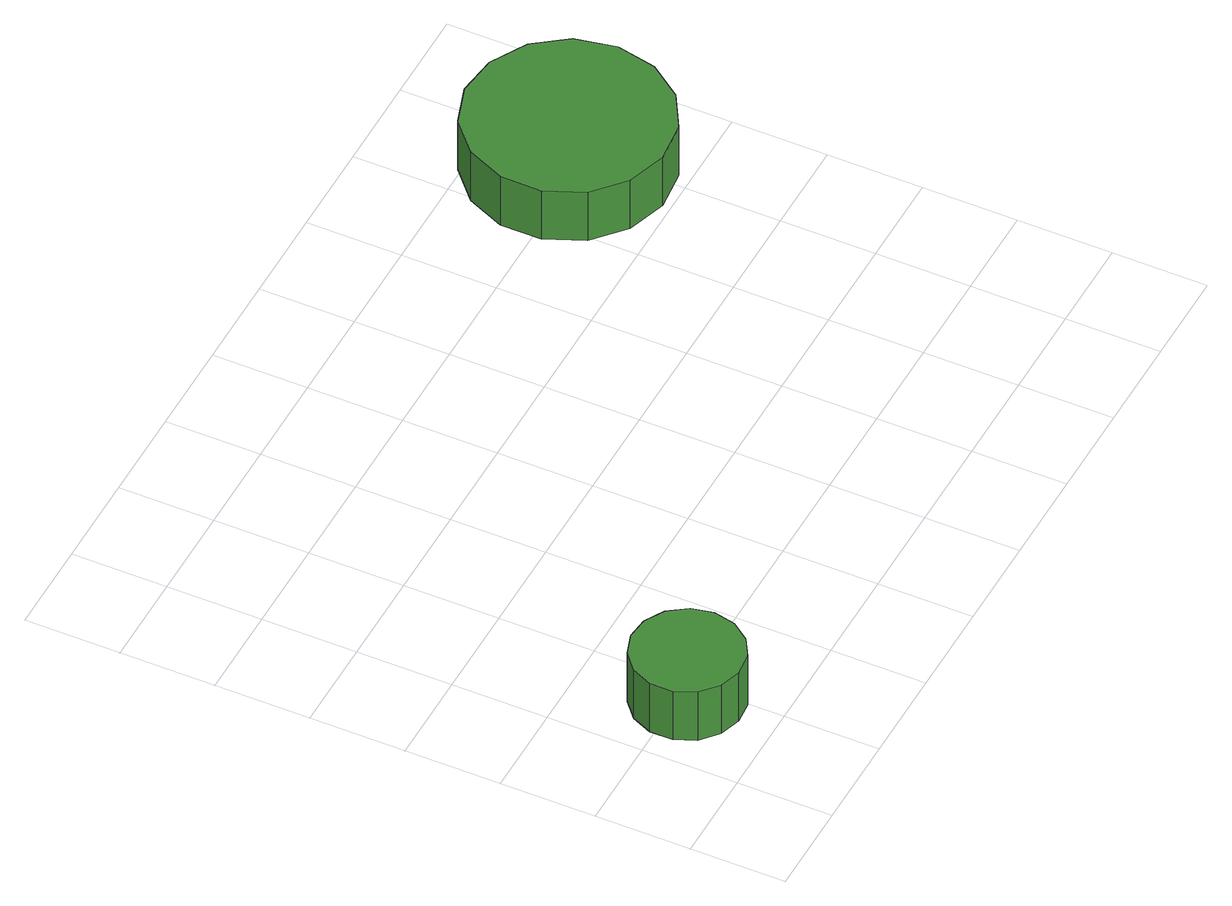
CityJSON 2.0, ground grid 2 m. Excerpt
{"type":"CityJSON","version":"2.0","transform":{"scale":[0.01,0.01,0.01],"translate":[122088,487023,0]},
"CityObjects":{
"tree1":{"type":"SolitaryVegetationObject","attributes":{"function":"something"},"geometry":[{"type":"MultiSurface","lod":"1","boundaries":[[[0,1,2,3,4,5,6,7,8,9,10,11,12,13,14]],[[15,16,17,18,19,20,21,22,23,24,25,26,27,28,29]],[[0,29,28,1]],[[1,28,27,2]],[[2,27,26,3]],[[3,26,25,4]],[[4,25,24,5]],[[5,24,23,6]],[[6,23,22,7]],[[7,22,21,8]],[[8,21,20,9]],[[9,20,19,10]],[[10,19,18,11]],[[11,18,17,12]],[[12,17,16,13]],[[13,16,15,14]],[[14,15,29,0]]]}]},
"tree2":{"type":"SolitaryVegetationObject","attributes":{"function":"something"},"geometry":[{"type":"MultiSurface","lod":"1","boundaries":[[[30,31,32,33,34,35,36,37,38,39,40,41,42,43,44]],[[45,46,47,48,49,50,51,52,53,54,55,56,57,58,59]],[[30,59,58,31]],[[31,58,57,32]],[[32,57,56,33]],[[33,56,55,34]],[[34,55,54,35]],[[35,54,53,36]],[[36,53,52,37]],[[37,52,51,38]],[[38,51,50,39]],[[39,50,49,40]],[[40,49,48,41]],[[41,48,47,42]],[[42,47,46,43]],[[43,46,45,44]],[[44,45,59,30]]]}]}
},
"vertices":[
[278,185,189],[268,231,189],[240,270,189],[199,294,189],[152,299,189],[107,284,189],[71,252,189],[52,209,189],[52,161,189],[71,118,189],[107,86,189],[152,71,189],[199,76,189],[240,100,189],[268,138,189],[268,138,62],[240,100,62],[199,76,62],[152,71,62],[107,86,62],[71,118,62],[52,161,62],[52,209,62],[71,252,62],[107,284,62],[152,299,62],[199,294,62],[240,270,62],[268,231,62],[278,185,62],
[1564,1022,197],[1546,1108,197],[1495,1178,197],[1419,1221,197],[1333,1231,197],[1250,1204,197],[1185,1145,197],[1150,1066,197],[1150,979,197],[1185,899,197],[1250,841,197],[1333,814,197],[1419,823,197],[1495,867,197],[1546,937,197],[1546,937,70],[1495,867,70],[1419,823,70],[1333,814,70],[1250,841,70],[1185,899,70],[1150,979,70],[1150,1066,70],[1185,1145,70],[1250,1204,70],[1333,1231,70],[1419,1221,70],[1495,1178,70],[1546,1108,70],[1564,1022,70]
]}
